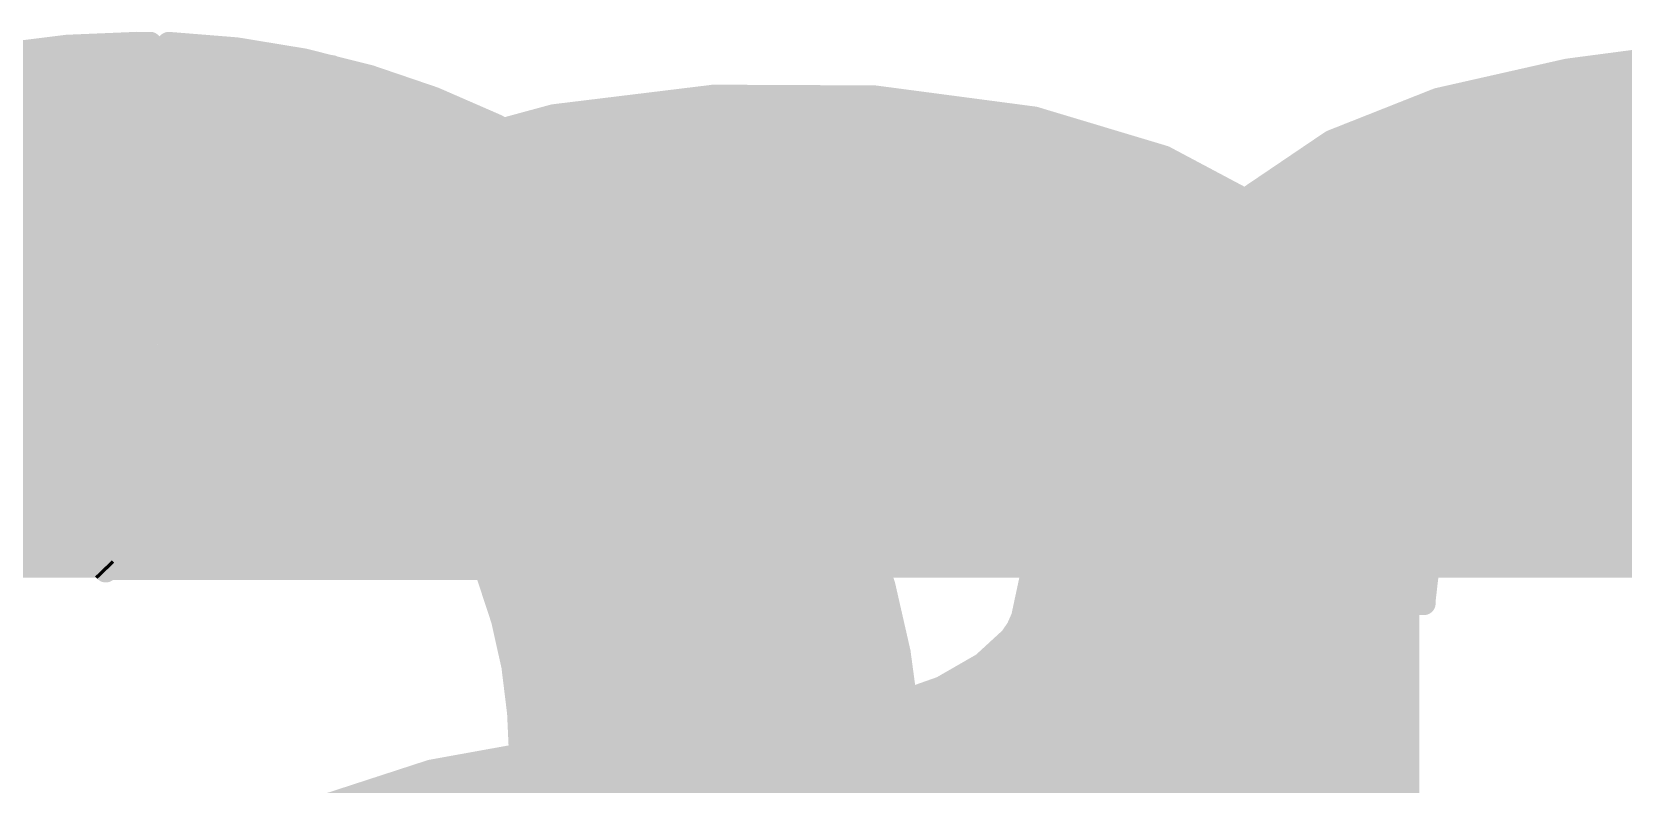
# Model space of a CAD drawing. Extents: x -19.1 to 53.5, y -15.6 to 59.8.
# Drawn here: x 20.242 to 21.975, y 21.238 to 22.057 of the extents above; entities that cross this region are included whole.
import ezdxf

# ---------------------------------------------------------------- set-up
doc = ezdxf.new("R2010")
doc.units = 0
for name, color, linetype in [('16', 132, 'CONTINUOUS'), ('21', 41, 'CONTINUOUS'), ('22', 40, 'CONTINUOUS')]:
    doc.layers.add(name, color=color, linetype=linetype)

msp = doc.modelspace()

# ---------------------------------------------------------------- linework, layer by layer
at = {"layer": '16', "const_width": 0.254}
msp.add_lwpolyline([(6.35, 21.59), (22.86, 21.59)], dxfattribs=at)
at = {"layer": '21', "const_width": 0.0254}
for points in [[(20.9843, 21.9872), (20.8102, 21.9659)], [(21.1596, 21.9864), (20.9843, 21.9872)], [(21.3335, 21.9634), (21.1596, 21.9864)], [(20.8102, 21.9659), (20.6873, 21.9325)], [(20.8518, 21.971), (21.276, 21.971)], [(21.4749, 21.9209), (21.3335, 21.9634)], [(20.7356, 21.9456), (21.3927, 21.9456)], [(20.6873, 21.9325), (20.5715, 21.8796)], [(20.6604, 21.9202), (21.4762, 21.9202)], [(21.6052, 21.8516), (21.4749, 21.9209)], [(20.6048, 21.8948), (21.524, 21.8948)], [(20.5715, 21.8796), (20.4897, 21.8221)], [(20.557, 21.8694), (21.5717, 21.8694)], [(20.5208, 21.844), (21.614, 21.844)], [(21.6614, 21.8033), (21.6052, 21.8516)], [(20.4897, 21.8221), (20.4214, 21.7492)], [(20.4864, 21.8186), (21.6436, 21.8186)], [(21.7041, 21.7428), (21.6614, 21.8033)], [(20.4626, 21.7932), (21.6685, 21.7932)], [(20.4389, 21.7678), (21.6864, 21.7678)], [(20.4214, 21.7492), (20.3694, 21.6638)], [(20.4173, 21.7424), (21.7043, 21.7424)], [(21.7308, 21.6737), (21.7041, 21.7428)], [(20.4018, 21.717), (20.9835, 21.717)], [(20.9501, 21.714), (21.0109, 21.7195)], [(21.0109, 21.7195), (21.148, 21.7145)], [(21.0795, 21.717), (21.7141, 21.717)], [(21.148, 21.7145), (21.1868, 21.7081)], [(20.8915, 21.6967), (20.9501, 21.714)], [(21.1868, 21.7081), (21.2237, 21.6944)], [(20.3864, 21.6916), (20.8822, 21.6916)], [(20.8426, 21.6698), (20.8915, 21.6967)], [(21.2237, 21.6944), (21.2573, 21.6738)], [(21.2282, 21.6916), (21.7239, 21.6916)], [(20.3694, 21.6638), (20.336, 21.5696)], [(20.3709, 21.6662), (20.8386, 21.6662)], [(20.8014, 21.6322), (20.8426, 21.6698)], [(21.2573, 21.6738), (21.2844, 21.6487)], [(21.2655, 21.6662), (21.7317, 21.6662)], [(21.7399, 21.6002), (21.7308, 21.6737)], [(21.2844, 21.6487), (21.3058, 21.6187)], [(20.3613, 21.6408), (20.8108, 21.6408)], [(20.7702, 21.5859), (20.8014, 21.6322)], [(21.29, 21.6408), (21.7349, 21.6408)], [(20.3523, 21.6154), (20.7901, 21.6154)], [(21.3058, 21.6187), (21.3208, 21.5849)], [(21.3073, 21.6154), (21.738, 21.6154)], [(21.7399, 21.1176), (21.7399, 21.6002)], [(20.3432, 21.59), (20.773, 21.59)], [(20.7508, 21.5336), (20.7702, 21.5859)], [(21.3185, 21.59), (21.7399, 21.59)], [(21.3208, 21.5849), (21.3325, 21.5303)], [(20.336, 21.5696), (20.3225, 21.4706)], [(20.3353, 21.5646), (20.7623, 21.5646)], [(21.3251, 21.5646), (21.7399, 21.5646)], [(20.3319, 21.5392), (20.7529, 21.5392)], [(20.7442, 21.4782), (20.7508, 21.5336)], [(21.3306, 21.5392), (21.7399, 21.5392)], [(21.3325, 21.5303), (21.3325, 21.4744)], [(20.3284, 21.5138), (20.7484, 21.5138)], [(21.3325, 21.5138), (21.7399, 21.5138)], [(20.32, 21.4732), (20.7442, 21.4732)], [(20.3225, 21.4706), (20.32, 21.4732)], [(20.3249, 21.4884), (20.7454, 21.4884)], [(20.7442, 21.4732), (20.7442, 21.4782)], [(21.3325, 21.4744), (21.3208, 21.4198)], [(21.3325, 21.4884), (21.7399, 21.4884)], [(21.33, 21.463), (21.7399, 21.463)], [(21.3246, 21.4376), (21.7399, 21.4376)], [(21.3155, 21.4078), (21.3081, 21.397)], [(21.3208, 21.4198), (21.3155, 21.4078)], [(21.3175, 21.4122), (21.7399, 21.4122)], [(21.3081, 21.397), (21.2776, 21.369)], [(21.297, 21.3868), (21.7399, 21.3868)], [(21.2776, 21.369), (21.2326, 21.3431)], [(21.2644, 21.3614), (21.7399, 21.3614)], [(21.2326, 21.3431), (21.1836, 21.3258)], [(21.2126, 21.336), (21.7399, 21.336)], [(21.1836, 21.3258), (21.0515, 21.303)], [(21.0515, 21.303), (20.8305, 21.2801)], [(21.0955, 21.3106), (21.7399, 21.3106)], [(20.8797, 21.2852), (21.7399, 21.2852)], [(20.8305, 21.2801), (20.6768, 21.2523)], [(20.6768, 21.2523), (20.5283, 21.2039)], [(20.7183, 21.2598), (21.7399, 21.2598)], [(20.6219, 21.2344), (21.7399, 21.2344)]]:
    msp.add_lwpolyline(points, dxfattribs=at)
at = {"layer": '21', "const_width": 0.0127}
for points in [[(20.9843, 21.9936, 1), (20.9842, 21.9809)], [(20.985, 21.9809, 1), (20.9835, 21.9935)], [(21.1605, 21.9927, 1), (21.1588, 21.9801)], [(21.1596, 21.98, 1), (21.1597, 21.9927)], [(20.8094, 21.9722, 1), (20.811, 21.9596)], [(20.8119, 21.9598, 1), (20.8085, 21.972)], [(20.8518, 21.9774, 1), (20.8518, 21.9646)], [(21.276, 21.9646, 1), (21.276, 21.9774)], [(21.3353, 21.9695, 1), (21.3317, 21.9573)], [(21.3327, 21.9571, 1), (21.3343, 21.9697)], [(20.7356, 21.952, 1), (20.7356, 21.9393)], [(21.3927, 21.9393, 1), (21.3927, 21.952)], [(20.6857, 21.9386, 1), (20.689, 21.9264)], [(20.69, 21.9267, 1), (20.6847, 21.9383)], [(20.6604, 21.9266, 1), (20.6604, 21.9139)], [(21.4779, 21.9265, 1), (21.4719, 21.9153)], [(21.473, 21.9148, 1), (21.4767, 21.927)], [(21.4762, 21.9139, 1), (21.4762, 21.9266)], [(20.6048, 21.9012, 1), (20.6048, 21.8884)], [(21.524, 21.8884, 1), (21.524, 21.9012)], [(20.5689, 21.8854, 1), (20.5741, 21.8738)], [(20.5752, 21.8744, 1), (20.5678, 21.8848)], [(20.557, 21.8758, 1), (20.557, 21.8631)], [(21.5717, 21.8631, 1), (21.5717, 21.8758)], [(20.5208, 21.8504, 1), (20.5208, 21.8377)], [(21.6093, 21.8564, 1), (21.6011, 21.8468)], [(21.6022, 21.846, 1), (21.6082, 21.8572)], [(21.614, 21.8377, 1), (21.614, 21.8504)], [(20.4864, 21.825, 1), (20.4864, 21.8122)], [(20.4861, 21.8273, 1), (20.4934, 21.8169)], [(20.4944, 21.8178, 1), (20.4851, 21.8265)], [(21.6436, 21.8122, 1), (21.6436, 21.825)], [(21.6666, 21.807, 1), (21.6562, 21.7996)], [(21.6572, 21.7985, 1), (21.6655, 21.8081)], [(20.4626, 21.7996, 1), (20.4626, 21.7869)], [(21.6685, 21.7869, 1), (21.6685, 21.7996)], [(20.4389, 21.7742, 1), (20.4389, 21.7614)], [(21.6864, 21.7614, 1), (21.6864, 21.7742)], [(20.4268, 21.7459, 1), (20.416, 21.7525)], [(20.4173, 21.7488, 1), (20.4173, 21.736)], [(20.4168, 21.7535, 1), (20.426, 21.7448)], [(21.71, 21.7451, 1), (21.6982, 21.7405)], [(21.6989, 21.7391, 1), (21.7093, 21.7465)], [(21.7043, 21.736, 1), (21.7043, 21.7488)], [(20.4018, 21.7234, 1), (20.4018, 21.7107)], [(20.9835, 21.7107, 1), (20.9835, 21.7234)], [(21.0111, 21.7258, 1), (21.0107, 21.7132)], [(21.0115, 21.7132, 1), (21.0103, 21.7258)], [(21.0795, 21.7234, 1), (21.0795, 21.7107)], [(21.149, 21.7208, 1), (21.147, 21.7082)], [(21.1478, 21.7082, 1), (21.1482, 21.7208)], [(21.7141, 21.7107, 1), (21.7141, 21.7234)], [(20.9495, 21.7203, 1), (20.9507, 21.7076)], [(20.9519, 21.7079, 1), (20.9483, 21.72)], [(21.1891, 21.714, 1), (21.1846, 21.7021)], [(21.1858, 21.7018, 1), (21.1879, 21.7144)], [(20.3864, 21.698, 1), (20.3864, 21.6852)], [(20.8822, 21.6852, 1), (20.8822, 21.698)], [(20.8897, 21.7028, 1), (20.8933, 21.6906)], [(20.8946, 21.6911, 1), (20.8884, 21.7023)], [(21.227, 21.6998, 1), (21.2204, 21.6889)], [(21.2215, 21.6884, 1), (21.2259, 21.7003)], [(21.2282, 21.698, 1), (21.2282, 21.6852)], [(21.7239, 21.6852, 1), (21.7239, 21.698)], [(20.3754, 21.6617, 1), (20.3635, 21.6659)], [(20.3709, 21.6726, 1), (20.3709, 21.6598)], [(20.8395, 21.6754, 1), (20.8457, 21.6643)], [(20.8469, 21.6651, 1), (20.8383, 21.6745)], [(20.8386, 21.6598, 1), (20.8386, 21.6726)], [(21.2616, 21.6785, 1), (21.253, 21.6691)], [(21.254, 21.6684, 1), (21.2606, 21.6792)], [(21.2655, 21.6726, 1), (21.2655, 21.6598)], [(21.7371, 21.6745, 1), (21.7245, 21.6729)], [(21.7249, 21.6714, 1), (21.7367, 21.676)], [(21.7317, 21.6598, 1), (21.7317, 21.6726)], [(20.364, 21.6671, 1), (20.3749, 21.6605)], [(21.2895, 21.6524, 1), (21.2792, 21.645)], [(21.2801, 21.644, 1), (21.2887, 21.6534)], [(20.3613, 21.6472, 1), (20.3613, 21.6345)], [(20.7971, 21.6369, 1), (20.8057, 21.6275)], [(20.8067, 21.6286, 1), (20.7961, 21.6357)], [(20.8108, 21.6345, 1), (20.8108, 21.6472)], [(21.29, 21.6472, 1), (21.29, 21.6345)], [(21.7349, 21.6345, 1), (21.7349, 21.6472)], [(20.3523, 21.6218, 1), (20.3523, 21.609)], [(20.7901, 21.609, 1), (20.7901, 21.6218)], [(21.3116, 21.6212, 1), (21.3, 21.6161)], [(21.3007, 21.615, 1), (21.311, 21.6223)], [(21.3073, 21.6218, 1), (21.3073, 21.609)], [(21.738, 21.609, 1), (21.738, 21.6218)], [(21.7463, 21.6002, 1), (21.7336, 21.6002)], [(21.7336, 21.5994, 1), (21.7462, 21.601)], [(20.3432, 21.5964, 1), (20.3432, 21.5836)], [(20.7649, 21.5895, 1), (20.7755, 21.5824)], [(20.7762, 21.5837, 1), (20.7643, 21.5881)], [(20.773, 21.5836, 1), (20.773, 21.5964)], [(21.3185, 21.5964, 1), (21.3185, 21.5836)], [(21.327, 21.5862, 1), (21.3146, 21.5836)], [(21.315, 21.5823, 1), (21.3266, 21.5875)], [(21.7399, 21.5836, 1), (21.7399, 21.5964)], [(20.3353, 21.571, 1), (20.3353, 21.5583)], [(20.3423, 21.5688, 1), (20.3297, 21.5705)], [(20.33, 21.5718, 1), (20.342, 21.5675)], [(20.7623, 21.5583, 1), (20.7623, 21.571)], [(21.3251, 21.571, 1), (21.3251, 21.5583)], [(21.7399, 21.5583, 1), (21.7399, 21.571)], [(20.3319, 21.5456, 1), (20.3319, 21.5328)], [(20.7571, 21.5329, 1), (20.7445, 21.5344)], [(20.7448, 21.5358, 1), (20.7567, 21.5314)], [(20.7529, 21.5328, 1), (20.7529, 21.5456)], [(21.3306, 21.5456, 1), (21.3306, 21.5328)], [(21.3388, 21.5303, 1), (21.3261, 21.5303)], [(21.3263, 21.529, 1), (21.3387, 21.5316)], [(21.7399, 21.5328, 1), (21.7399, 21.5456)], [(20.3284, 21.5202, 1), (20.3284, 21.5074)], [(20.7484, 21.5074, 1), (20.7484, 21.5202)], [(21.3325, 21.5202, 1), (21.3325, 21.5074)], [(21.7399, 21.5074, 1), (21.7399, 21.5202)], [(20.32, 21.4796, 1), (20.32, 21.4669)], [(20.3246, 21.4776, 1), (20.3154, 21.4688)], [(20.3249, 21.4948, 1), (20.3249, 21.4821)], [(20.7506, 21.4782, 1), (20.7378, 21.4782)], [(20.7379, 21.4789, 1), (20.7505, 21.4775)], [(20.7442, 21.4669, 1), (20.7442, 21.4796)], [(20.7454, 21.4821, 1), (20.7454, 21.4948)], [(21.3325, 21.4948, 1), (21.3325, 21.4821)], [(21.3387, 21.4731, 1), (21.3263, 21.4757)], [(21.7399, 21.4821, 1), (21.7399, 21.4948)], [(20.3162, 21.4715, 1), (20.3288, 21.4697)], [(20.3179, 21.4662, 1), (20.3271, 21.475)], [(20.7378, 21.4732, 1), (20.7506, 21.4732)], [(21.33, 21.4694, 1), (21.33, 21.4566)], [(21.3261, 21.4744, 1), (21.3388, 21.4744)], [(21.7399, 21.4566, 1), (21.7399, 21.4694)], [(21.3246, 21.444, 1), (21.3246, 21.4312)], [(21.7399, 21.4312, 1), (21.7399, 21.444)], [(21.3097, 21.4103, 1), (21.3214, 21.4052)], [(21.3208, 21.4042, 1), (21.3103, 21.4114)], [(21.3175, 21.4186, 1), (21.3175, 21.4059)], [(21.3146, 21.4211, 1), (21.327, 21.4185)], [(21.3266, 21.4173, 1), (21.315, 21.4223)], [(21.7399, 21.4059, 1), (21.7399, 21.4186)], [(21.297, 21.3932, 1), (21.297, 21.3804)], [(21.3029, 21.4006, 1), (21.3133, 21.3934)], [(21.3124, 21.3923, 1), (21.3038, 21.4017)], [(21.7399, 21.3804, 1), (21.7399, 21.3932)], [(21.2808, 21.3635, 1), (21.2744, 21.3745)], [(21.2644, 21.3678, 1), (21.2644, 21.355)], [(21.2733, 21.3737, 1), (21.2819, 21.3643)], [(21.7399, 21.355, 1), (21.7399, 21.3678)], [(21.2126, 21.3424, 1), (21.2126, 21.3297)], [(21.2294, 21.3486, 1), (21.2358, 21.3375)], [(21.2347, 21.3371, 1), (21.2305, 21.349)], [(21.7399, 21.3297, 1), (21.7399, 21.3424)], [(21.1815, 21.3318, 1), (21.1857, 21.3198)], [(21.1847, 21.3195, 1), (21.1825, 21.3321)], [(21.0504, 21.3093, 1), (21.0526, 21.2967)], [(21.0522, 21.2967, 1), (21.0508, 21.3093)], [(21.0955, 21.317, 1), (21.0955, 21.3042)], [(21.7399, 21.3042, 1), (21.7399, 21.317)], [(20.8797, 21.2916, 1), (20.8797, 21.2788)], [(21.7399, 21.2788, 1), (21.7399, 21.2916)], [(20.8298, 21.2864, 1), (20.8312, 21.2738)], [(20.8316, 21.2739, 1), (20.8294, 21.2863)], [(20.6757, 21.2586, 1), (20.6779, 21.2461)], [(20.6788, 21.2463, 1), (20.6748, 21.2583)], [(20.7183, 21.2662, 1), (20.7183, 21.2535)], [(21.7399, 21.2535, 1), (21.7399, 21.2662)], [(20.6219, 21.2408, 1), (20.6219, 21.228)], [(21.7399, 21.228, 1), (21.7399, 21.2408)]]:
    msp.add_lwpolyline(points, format="xyb", dxfattribs=at)
at = {"layer": '22'}
for points, const_width in [([(20.3556, 22.0447, 0.0624), (20.132, 22.0167)], 0.0254), ([(20.3556, 22.0511, 1), (20.3556, 22.0384)], 0.0127), ([(20.3556, 22.0384, 1), (20.3556, 22.0511)], 0.0127), ([(20.3772, 22.0447, 1), (20.3645, 22.0447)], 0.0127), ([(20.3708, 22.0384, 1), (20.3708, 22.0511)], 0.0127), ([(20.3975, 22.0447, 1), (20.3848, 22.0447)], 0.0127), ([(20.8128, 21.9202, 0.1246), (20.3911, 22.0447)], 0.0254), ([(20.3913, 22.051, 1), (20.3909, 22.0384)], 0.0127), ([(20.3619, 22.0346, 1), (20.3493, 22.0344)], 0.0127), ([(20.3564, 22.0282, 1), (20.3548, 22.0408)], 0.0127), ([(20.4102, 22.032, 1), (20.3974, 22.032)], 0.0127), ([(20.4015, 22.0379, 1), (20.4061, 22.0261)], 0.0127), ([(20.4165, 22.0434, 1), (20.4165, 22.0307)], 0.0127), ([(20.4188, 22.0311, 1), (20.4142, 22.0429)], 0.0127), ([(20.4224, 22.0433, 1), (20.4208, 22.0307)], 0.0127), ([(20.4216, 22.0307, 1), (20.4216, 22.0434)], 0.0127), ([(20.2553, 22.0282, 1), (20.2553, 22.0155)], 0.0127), ([(20.3558, 22.0155, 1), (20.3558, 22.0282)], 0.0127), ([(20.4038, 22.0282, 1), (20.4038, 22.0155)], 0.0127), ([(20.5481, 22.0155, 1), (20.5481, 22.0282)], 0.0127), ([(20.5717, 22.025, 1), (20.5661, 22.0136)], 0.0127), ([(20.5681, 22.013, 1), (20.5697, 22.0256)], 0.0127), ([(21.9132, 22.0219, 1), (21.9148, 22.0093)], 0.0127), ([(21.9154, 22.0094, 1), (21.9126, 22.0218)], 0.0127), ([(21.9611, 22.0282, 1), (21.9611, 22.0155)], 0.0127), ([(20.3562, 21.9901, 1), (20.3562, 22.0028)], 0.0127), ([(20.4038, 22.0028, 1), (20.4038, 21.9901)], 0.0127), ([(20.615, 21.9901, 1), (20.615, 22.0028)], 0.0127), ([(21.8291, 22.0028, 1), (21.8291, 21.9901)], 0.0127), ([(21.7715, 21.9899, 1), (21.7743, 21.9775)], 0.0127), ([(21.7752, 21.9778, 1), (21.7706, 21.9896)], 0.0127), ([(20.3567, 21.9646, 1), (20.3567, 21.9774)], 0.0127), ([(20.4038, 21.9774, 1), (20.4038, 21.9646)], 0.0127), ([(20.6662, 21.9646, 1), (20.6662, 21.9774)], 0.0127), ([(21.7408, 21.9774, 1), (21.7408, 21.9646)], 0.0127), ([(20.3571, 21.9393, 1), (20.3571, 21.952)], 0.0127), ([(20.4038, 21.952, 1), (20.4038, 21.9393)], 0.0127), ([(20.7174, 21.9393, 1), (20.7174, 21.952)], 0.0127), ([(21.6766, 21.952, 1), (21.6766, 21.9393)], 0.0127), ([(21.6549, 21.9438, 1), (21.6596, 21.932)], 0.0127), ([(21.6608, 21.9327, 1), (21.6537, 21.9432)], 0.0127), ([(20.3575, 21.9139, 1), (20.3575, 21.9266)], 0.0127), ([(20.4038, 21.9266, 1), (20.4038, 21.9139)], 0.0127), ([(20.7685, 21.9139, 1), (20.7685, 21.9266)], 0.0127), ([(21.1861, 21.3817, 0.2183), (20.8128, 21.9202)], 0.0254), ([(20.816, 21.9257, 1), (20.8096, 21.9147)], 0.0127), ([(20.8096, 21.9147, 1), (20.816, 21.9257)], 0.0127), ([(21.631, 21.9266, 1), (21.631, 21.9139)], 0.0127), ([(20.358, 21.8884, 1), (20.358, 21.9012)], 0.0127), ([(20.4038, 21.9012, 1), (20.4038, 21.8884)], 0.0127), ([(20.8197, 21.8884, 1), (20.8197, 21.9012)], 0.0127), ([(21.5935, 21.9012, 1), (21.5935, 21.8884)], 0.0127), ([(20.3584, 21.8631, 1), (20.3584, 21.8758)], 0.0127), ([(20.4038, 21.8758, 1), (20.4038, 21.8631)], 0.0127), ([(20.8708, 21.8631, 1), (20.8708, 21.8758)], 0.0127), ([(21.5506, 21.8735, 1), (21.5577, 21.863)], 0.0127), ([(21.5559, 21.8758, 1), (21.5559, 21.8631)], 0.0127), ([(21.5588, 21.8639, 1), (21.5496, 21.8726)], 0.0127), ([(20.3588, 21.8377, 1), (20.3588, 21.8504)], 0.0127), ([(20.4038, 21.8504, 1), (20.4038, 21.8377)], 0.0127), ([(20.9117, 21.8555, 1), (20.9017, 21.8477)], 0.0127), ([(20.9039, 21.8459, 1), (20.9095, 21.8573)], 0.0127), ([(20.9127, 21.8377, 1), (20.9127, 21.8504)], 0.0127), ([(21.5312, 21.8504, 1), (21.5312, 21.8377)], 0.0127), ([(20.3592, 21.8122, 1), (20.3592, 21.825)], 0.0127), ([(20.4038, 21.825, 1), (20.4038, 21.8122)], 0.0127), ([(20.9326, 21.8122, 1), (20.9326, 21.825)], 0.0127), ([(21.5071, 21.825, 1), (21.5071, 21.8122)], 0.0127), ([(20.3597, 21.7869, 1), (20.3597, 21.7996)], 0.0127), ([(20.4038, 21.7996, 1), (20.4038, 21.7869)], 0.0127), ([(20.9526, 21.7869, 1), (20.9526, 21.7996)], 0.0127), ([(21.4831, 21.7996, 1), (21.4831, 21.7869)], 0.0127), ([(20.3601, 21.7614, 1), (20.3601, 21.7742)], 0.0127), ([(20.4038, 21.7742, 1), (20.4038, 21.7614)], 0.0127), ([(20.9725, 21.7614, 1), (20.9725, 21.7742)], 0.0127), ([(21.4625, 21.7742, 1), (21.4625, 21.7614)], 0.0127), ([(21.464, 21.7823, 1), (21.4732, 21.7736)], 0.0127), ([(21.4741, 21.7747, 1), (21.4632, 21.7812)], 0.0127), ([(20.3505, 21.7437, 1), (20.3505, 21.7309)], 0.0127), ([(20.351, 21.731, 1), (20.35, 21.7436)], 0.0127), ([(20.3605, 21.736, 1), (20.3605, 21.7488)], 0.0127), ([(20.3606, 21.7309, 1), (20.3606, 21.7437)], 0.0127), ([(20.4038, 21.7488, 1), (20.4038, 21.736)], 0.0127), ([(20.3974, 21.7399, 1), (20.4102, 21.7399)], 0.0127), ([(20.4047, 21.7462, 1), (20.4029, 21.7336)], 0.0127), ([(20.9924, 21.736, 1), (20.9924, 21.7488)], 0.0127), ([(21.4473, 21.7488, 1), (21.4473, 21.736)], 0.0127), ([(20.3708, 21.7272, 0.0828), (20.2133, 21.7018)], 0.0254), ([(20.3543, 21.7372, 1), (20.3669, 21.7374)], 0.0127), ([(20.3645, 21.7272, 1), (20.3772, 21.7272)], 0.0127), ([(20.3708, 21.7209, 1), (20.3708, 21.7335)], 0.0127), ([(20.3911, 21.7285, 1), (20.3911, 21.7157)], 0.0127), ([(20.3848, 21.7221, 1), (20.3975, 21.7221)], 0.0127), ([(20.6629, 21.6002, 0.2316), (20.414, 21.7221)], 0.0254), ([(20.414, 21.7284, 1), (20.414, 21.7158)], 0.0127), ([(20.414, 21.7157, 1), (20.414, 21.7285)], 0.0127), ([(20.5187, 21.7302, 1), (20.5125, 21.719)], 0.0127), ([(20.5147, 21.7183, 1), (20.5165, 21.7309)], 0.0127), ([(20.5293, 21.7234, 1), (20.5293, 21.7107)], 0.0127), ([(21.0124, 21.7107, 1), (21.0124, 21.7234)], 0.0127), ([(21.432, 21.7234, 1), (21.432, 21.7107)], 0.0127), ([(20.5753, 21.698, 1), (20.5753, 21.6852)], 0.0127), ([(21.0323, 21.6852, 1), (21.0323, 21.698)], 0.0127), ([(21.4168, 21.698, 1), (21.4168, 21.6852)], 0.0127), ([(21.9511, 21.6852, 1), (21.9511, 21.698)], 0.0127), ([(20.6212, 21.6726, 1), (20.6212, 21.6598)], 0.0127), ([(21.0523, 21.6598, 1), (21.0523, 21.6726)], 0.0127), ([(21.4027, 21.6726, 1), (21.4027, 21.6598)], 0.0127), ([(21.3992, 21.6746, 1), (21.41, 21.668)], 0.0127), ([(21.4106, 21.6691, 1), (21.3986, 21.6735)], 0.0127), ([(21.8915, 21.6598, 1), (21.8915, 21.6726)], 0.0127), ([(21.9106, 21.6849, 1), (21.9146, 21.6729)], 0.0127), ([(21.9159, 21.6735, 1), (21.9093, 21.6843)], 0.0127), ([(20.6401, 21.6623, 1), (20.6299, 21.6549)], 0.0127), ([(20.6319, 21.653, 1), (20.6381, 21.6642)], 0.0127), ([(21.8575, 21.6531, 1), (21.8641, 21.6422)], 0.0127), ([(21.8652, 21.6431, 1), (21.8564, 21.6522)], 0.0127), ([(20.6479, 21.6472, 1), (20.6479, 21.6345)], 0.0127), ([(21.0722, 21.6345, 1), (21.0722, 21.6472)], 0.0127), ([(21.3934, 21.6472, 1), (21.3934, 21.6345)], 0.0127), ([(21.8538, 21.6345, 1), (21.8538, 21.6472)], 0.0127), ([(20.6664, 21.6218, 1), (20.6664, 21.609)], 0.0127), ([(21.0922, 21.609, 1), (21.0922, 21.6218)], 0.0127), ([(21.3841, 21.6218, 1), (21.3841, 21.609)], 0.0127), ([(21.8276, 21.609, 1), (21.8276, 21.6218)], 0.0127), ([(20.7721, 21.3157, 0.1478), (20.6629, 21.6002)], 0.0254), ([(20.6679, 21.6041, 1), (20.6579, 21.5963)], 0.0127), ([(20.6579, 21.5963, 1), (20.6679, 21.6041)], 0.0127), ([(21.813, 21.6101, 1), (21.8219, 21.601)], 0.0127), ([(21.8228, 21.6021, 1), (21.8121, 21.6089)], 0.0127), ([(20.6848, 21.5964, 1), (20.6848, 21.5836)], 0.0127), ([(21.1121, 21.5836, 1), (21.1121, 21.5964)], 0.0127), ([(21.1263, 21.5812, 1), (21.1139, 21.5784)], 0.0127), ([(21.1151, 21.5759, 1), (21.1251, 21.5837)], 0.0127), ([(21.3747, 21.5964, 1), (21.3747, 21.5836)], 0.0127), ([(21.8075, 21.5836, 1), (21.8075, 21.5964)], 0.0127), ([(20.7033, 21.571, 1), (20.7033, 21.5583)], 0.0127), ([(21.1236, 21.5583, 1), (21.1236, 21.571)], 0.0127), ([(21.3654, 21.571, 1), (21.3654, 21.5583)], 0.0127), ([(21.7912, 21.5583, 1), (21.7912, 21.571)], 0.0127), ([(20.722, 21.5494, 1), (20.7104, 21.5442)], 0.0127), ([(20.7111, 21.5431, 1), (20.7213, 21.5505)], 0.0127), ([(21.3684, 21.5546, 1), (21.3559, 21.5571)], 0.0127), ([(21.3562, 21.558, 1), (21.3681, 21.5536)], 0.0127), ([(21.7794, 21.5581, 1), (21.7901, 21.5512)], 0.0127), ([(21.7908, 21.5525, 1), (21.7788, 21.5568)], 0.0127), ([(20.7196, 21.5456, 1), (20.7196, 21.5328)], 0.0127), ([(21.1294, 21.5328, 1), (21.1294, 21.5456)], 0.0127), ([(21.3589, 21.5456, 1), (21.3589, 21.5328)], 0.0127), ([(21.7793, 21.5328, 1), (21.7793, 21.5456)], 0.0127), ([(20.7309, 21.5202, 1), (20.7309, 21.5074)], 0.0127), ([(21.1352, 21.5074, 1), (21.1352, 21.5202)], 0.0127), ([(21.3539, 21.5202, 1), (21.3539, 21.5074)], 0.0127), ([(21.7702, 21.5074, 1), (21.7702, 21.5202)], 0.0127), ([(21.7708, 21.497, 1), (21.7582, 21.4984)], 0.0127), ([(21.7585, 21.4998, 1), (21.7705, 21.4955)], 0.0127), ([(20.7422, 21.4948, 1), (20.7422, 21.4821)], 0.0127), ([(21.141, 21.4821, 1), (21.141, 21.4948)], 0.0127), ([(21.3489, 21.4948, 1), (21.3489, 21.4821)], 0.0127), ([(21.7634, 21.4821, 1), (21.7634, 21.4948)], 0.0127), ([(20.7535, 21.4694, 1), (20.7535, 21.4566)], 0.0127), ([(20.7631, 21.4566, 1), (20.7507, 21.4542)], 0.0127), ([(21.1468, 21.4566, 1), (21.1468, 21.4694)], 0.0127), ([(21.344, 21.4694, 1), (21.344, 21.4566)], 0.0127), ([(21.7605, 21.4566, 1), (21.7605, 21.4694)], 0.0127), ([(20.7511, 21.4528, 1), (20.7627, 21.458)], 0.0127), ([(20.7602, 21.444, 1), (20.7602, 21.4312)], 0.0127), ([(21.1526, 21.4312, 1), (21.1526, 21.444)], 0.0127), ([(21.339, 21.444, 1), (21.339, 21.4312)], 0.0127), ([(21.764, 21.4376, 1), (21.7512, 21.4376)], 0.0127), ([(21.7576, 21.4312, 1), (21.7576, 21.444)], 0.0127), ([(21.3385, 21.4415, 1), (21.3385, 21.4288)], 0.0127), ([(21.3323, 21.4363, 1), (21.3447, 21.4339)], 0.0127), ([(21.7512, 21.4351, 1), (21.764, 21.4351)], 0.0127), ([(21.7513, 21.4383, 1), (21.7639, 21.4369)], 0.0127), ([(21.7576, 21.4288, 1), (21.7576, 21.4415)], 0.0127), ([(20.7649, 21.4186, 1), (20.7649, 21.4059)], 0.0127), ([(21.1584, 21.4059, 1), (21.1584, 21.4186)], 0.0127), ([(20.7697, 21.3932, 1), (20.7697, 21.3804)], 0.0127), ([(21.1642, 21.3804, 1), (21.1642, 21.3932)], 0.0127), ([(21.1887, 20.9982, 0.0851), (21.1861, 21.3817)], 0.0254), ([(21.1924, 21.3828, 1), (21.1798, 21.3806)], 0.0127), ([(21.1798, 21.3806, 1), (21.1924, 21.3828)], 0.0127), ([(20.7744, 21.3678, 1), (20.7744, 21.355)], 0.0127), ([(21.17, 21.355, 1), (21.17, 21.3678)], 0.0127), ([(20.7791, 21.3424, 1), (20.7791, 21.3297)], 0.0127), ([(21.1758, 21.3297, 1), (21.1758, 21.3424)], 0.0127), ([(20.7696, 21.0693, 0.0416), (20.7721, 21.3157)], 0.0254), ([(20.7784, 21.3162, 1), (20.7658, 21.3152)], 0.0127), ([(20.7658, 21.3152, 1), (20.7784, 21.3162)], 0.0127), ([(20.7839, 21.317, 1), (20.7839, 21.3042)], 0.0127), ([(20.7911, 21.3057, 1), (20.7785, 21.3053)], 0.0127), ([(20.7786, 21.3043, 1), (20.791, 21.3067)], 0.0127), ([(21.1816, 21.3042, 1), (21.1816, 21.317)], 0.0127), ([(20.7854, 21.2916, 1), (20.7854, 21.2788)], 0.0127), ([(21.1875, 21.2788, 1), (21.1875, 21.2916)], 0.0127), ([(20.786, 21.2662, 1), (20.786, 21.2535)], 0.0127), ([(21.1933, 21.2535, 1), (21.1933, 21.2662)], 0.0127), ([(20.7867, 21.2408, 1), (20.7867, 21.228)], 0.0127), ([(21.1991, 21.228, 1), (21.1991, 21.2408)], 0.0127)]:
    msp.add_lwpolyline(points, format="xyb", dxfattribs=dict(at, const_width=const_width))
at = {"layer": '22', "const_width": 0.0254}
for points in [[(20.3708, 22.0447), (20.3556, 22.0447)], [(20.3708, 21.7272), (20.3708, 22.0447)], [(20.3911, 22.0447), (20.3911, 21.7221)], [(20.3556, 22.0345), (20.1549, 22.0091)], [(20.3606, 21.7373), (20.3556, 22.0345)], [(20.4165, 22.037), (20.4038, 22.032)], [(20.4038, 22.032), (20.4038, 21.7399)], [(20.4216, 22.037), (20.4165, 22.037)], [(20.5689, 22.0193), (20.4216, 22.037)], [(22.0574, 22.0345), (21.914, 22.0156)], [(20.2553, 22.0218), (20.3558, 22.0218)], [(20.4038, 22.0218), (20.5481, 22.0218)], [(20.9067, 21.8516), (20.5689, 22.0193)], [(21.914, 22.0156), (21.7729, 21.9837)], [(21.9611, 22.0218), (22.2584, 22.0218)], [(20.118, 21.9964), (20.3562, 21.9964)], [(20.4038, 21.9964), (20.615, 21.9964)], [(21.8291, 21.9964), (22.3679, 21.9964)], [(21.7729, 21.9837), (21.6572, 21.9379)], [(20.0441, 21.971), (20.3567, 21.971)], [(20.4038, 21.971), (20.6662, 21.971)], [(21.7408, 21.971), (22.4257, 21.971)], [(19.9813, 21.9456), (20.3571, 21.9456)], [(20.4038, 21.9456), (20.7174, 21.9456)], [(21.6766, 21.9456), (22.4835, 21.9456)], [(21.6572, 21.9379), (21.5542, 21.8682)], [(19.9446, 21.9202), (20.3575, 21.9202)], [(20.4038, 21.9202), (20.7685, 21.9202)], [(21.631, 21.9202), (22.5267, 21.9202)], [(19.9079, 21.8948), (20.358, 21.8948)], [(20.4038, 21.8948), (20.8197, 21.8948)], [(21.5935, 21.8948), (22.5633, 21.8948)], [(19.8712, 21.8694), (20.3584, 21.8694)], [(20.4038, 21.8694), (20.8708, 21.8694)], [(21.5542, 21.8682), (21.4686, 21.778)], [(21.5559, 21.8694), (22.6, 21.8694)], [(19.8345, 21.844), (20.3588, 21.844)], [(20.4038, 21.844), (20.9127, 21.844)], [(21.1201, 21.5798), (20.9067, 21.8516)], [(21.5312, 21.844), (22.6333, 21.844)], [(19.7978, 21.8186), (20.3592, 21.8186)], [(20.4038, 21.8186), (20.9326, 21.8186)], [(21.5071, 21.8186), (22.658, 21.8186)], [(19.7745, 21.7932), (20.3597, 21.7932)], [(20.4038, 21.7932), (20.9526, 21.7932)], [(21.4831, 21.7932), (22.6828, 21.7932)], [(19.7527, 21.7678), (20.3601, 21.7678)], [(20.4038, 21.7678), (20.9725, 21.7678)], [(21.4686, 21.778), (21.4046, 21.6713)], [(21.4625, 21.7678), (22.7076, 21.7678)], [(19.7308, 21.7424), (20.3605, 21.7424)], [(20.2286, 21.7272), (20.3505, 21.7373)], [(20.3505, 21.7373), (20.3606, 21.7373)], [(20.4038, 21.7424), (20.9924, 21.7424)], [(20.4038, 21.7399), (20.5156, 21.7246)], [(21.4473, 21.7424), (22.7324, 21.7424)], [(20.3911, 21.7221), (20.414, 21.7221)], [(20.5156, 21.7246), (20.635, 21.6586)], [(20.5293, 21.717), (21.0124, 21.717)], [(21.432, 21.717), (22.749, 21.717)], [(21.9126, 21.6789), (21.9944, 21.7059)], [(20.5753, 21.6916), (21.0323, 21.6916)], [(21.4168, 21.6916), (21.9511, 21.6916)], [(20.6212, 21.6662), (21.0523, 21.6662)], [(21.4046, 21.6713), (21.3621, 21.5558)], [(21.4027, 21.6662), (21.8915, 21.6662)], [(21.8608, 21.6477), (21.9126, 21.6789)], [(20.635, 21.6586), (20.7162, 21.5468)], [(21.8175, 21.6055), (21.8608, 21.6477)], [(20.6479, 21.6408), (21.0722, 21.6408)], [(21.3934, 21.6408), (21.8538, 21.6408)], [(20.6664, 21.6154), (21.0922, 21.6154)], [(21.3841, 21.6154), (21.8276, 21.6154)], [(21.7848, 21.5546), (21.8175, 21.6055)], [(20.6848, 21.59), (21.1121, 21.59)], [(21.2014, 21.2242), (21.1201, 21.5798)], [(21.3747, 21.59), (21.8075, 21.59)], [(20.7033, 21.5646), (21.1236, 21.5646)], [(21.3654, 21.5646), (21.7912, 21.5646)], [(20.7162, 21.5468), (20.7569, 21.4554)], [(21.3621, 21.5558), (21.3385, 21.4351)], [(21.7645, 21.4977), (21.7848, 21.5546)], [(20.7196, 21.5392), (21.1294, 21.5392)], [(21.3589, 21.5392), (21.7793, 21.5392)], [(20.7309, 21.5138), (21.1352, 21.5138)], [(21.3539, 21.5138), (21.7702, 21.5138)], [(21.7576, 21.4376), (21.7645, 21.4977)], [(20.7422, 21.4884), (21.141, 21.4884)], [(21.3489, 21.4884), (21.7634, 21.4884)], [(20.7535, 21.463), (21.1468, 21.463)], [(20.7569, 21.4554), (20.7848, 21.3055)], [(21.344, 21.463), (21.7605, 21.463)], [(20.7602, 21.4376), (21.1526, 21.4376)], [(21.339, 21.4376), (21.7576, 21.4376)], [(21.7576, 21.4351), (21.7576, 21.4376)], [(21.3385, 21.4351), (21.7576, 21.4351)], [(20.7649, 21.4122), (21.1584, 21.4122)], [(20.7697, 21.3868), (21.1642, 21.3868)], [(20.7744, 21.3614), (21.17, 21.3614)], [(20.7791, 21.336), (21.1758, 21.336)], [(20.7839, 21.3106), (21.1816, 21.3106)], [(20.7848, 21.3055), (20.7899, 21.1176)], [(20.7854, 21.2852), (21.1875, 21.2852)], [(20.786, 21.2598), (21.1933, 21.2598)], [(20.7867, 21.2344), (21.1991, 21.2344)]]:
    msp.add_lwpolyline(points, dxfattribs=at)

doc.saveas('drawing.dxf')
